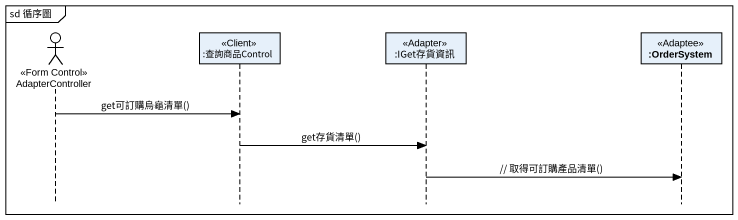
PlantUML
@startuml
mainframe sd 循序圖
hide footbox
actor AdapterController <<Form Control>>
participant ":查詢商品Control" as 查詢商品Control <<Client>>
participant ":IGet存貨資訊" as IGet存貨資訊 <<Adapter>>
participant ":OrderSystem" as OrderSystem <<Adaptee>>

AdapterController -> 查詢商品Control : get可訂購烏龜清單()
查詢商品Control -> IGet存貨資訊 : get存貨清單()
IGet存貨資訊 -> OrderSystem : // 取得可訂購產品清單()
@enduml
